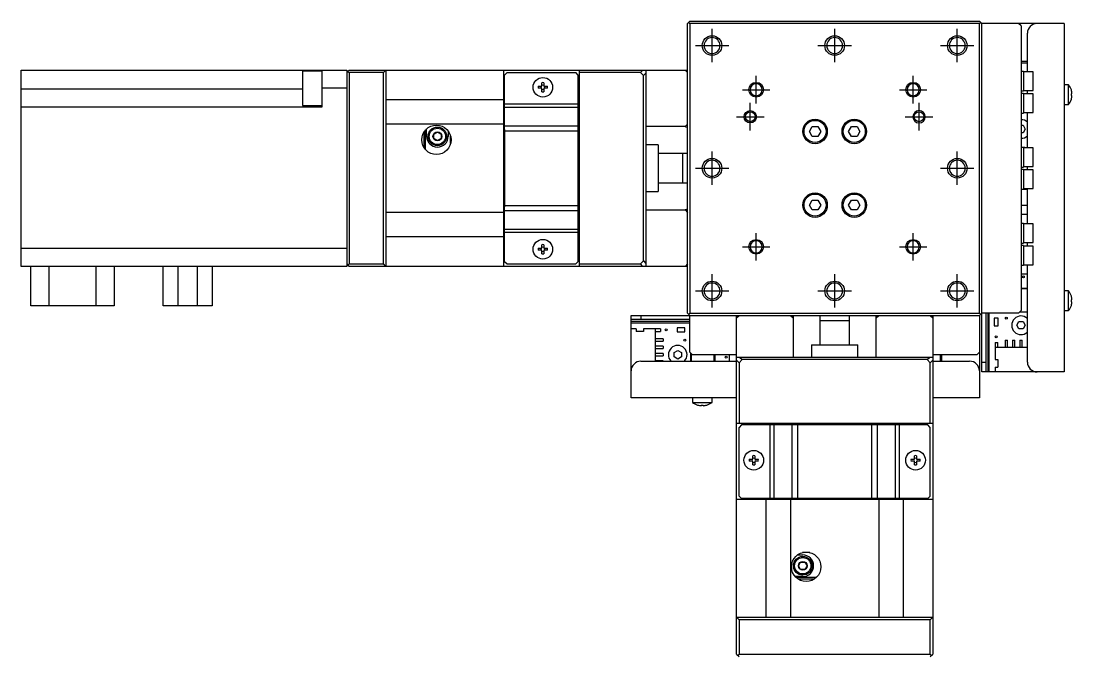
# Model space of a CAD drawing. Extents: x 0 to 745, y -8 to 451.
# Drawn here: x 122.5 to 336.8, y 197.9 to 327.3 of the extents above; entities that cross this region are included whole.
import ezdxf

# ---------------------------------------------------------------- set-up
doc = ezdxf.new("R2010")
doc.units = 0
doc.header["$LTSCALE"] = 0.5
doc.linetypes.add('CENTER', pattern=[50.8, 31.75, -6.35, 6.35, -6.35])
for name, color, linetype in [('MSM_CENTER', 1, 'CENTER'), ('MSM_CONTINUOUS', 7, 'CONTINUOUS'), ('MSM_NARROW', 5, 'CONTINUOUS')]:
    doc.layers.add(name, color=color, linetype=linetype)

msp = doc.modelspace()

# ---------------------------------------------------------------- linework, layer by layer
at = {"layer": 'MSM_CENTER'}
for p, q in [((263.41097, 318.859904), (263.41097, 325.659904)), ((288.41097, 318.859904), (288.41097, 325.659904)), ((313.41097, 318.859904), (313.41097, 325.659904)), ((260.01097, 322.259904), (266.81097, 322.259904)), ((285.01097, 322.259904), (291.81097, 322.259904)), ((310.01097, 322.259904), (316.81097, 322.259904)), ((272.41097, 310.459904), (272.41097, 316.059904)), ((304.41097, 310.459904), (304.41097, 316.059904)), ((269.61097, 313.259904), (275.21097, 313.259904)), ((301.61097, 313.259904), (307.21097, 313.259904)), ((271.21097, 304.959904), (271.21097, 310.559904)), ((305.61097, 304.959904), (305.61097, 310.559904)), ((268.41097, 307.759904), (274.01097, 307.759904)), ((302.81097, 307.759904), (308.41097, 307.759904)), ((263.41097, 293.859904), (263.41097, 300.659904)), ((313.41097, 293.859904), (313.41097, 300.659904)), ((260.01097, 297.259904), (266.81097, 297.259904)), ((310.01097, 297.259904), (316.81097, 297.259904)), ((272.41097, 278.459904), (272.41097, 284.059904)), ((304.41097, 278.459904), (304.41097, 284.059904)), ((269.61097, 281.259904), (275.21097, 281.259904)), ((301.61097, 281.259904), (307.21097, 281.259904)), ((263.41097, 268.859904), (263.41097, 275.659904)), ((288.41097, 268.859904), (288.41097, 275.659904)), ((313.41097, 268.859904), (313.41097, 275.659904)), ((260.01097, 272.259904), (266.81097, 272.259904)), ((285.01097, 272.259904), (291.81097, 272.259904)), ((310.01097, 272.259904), (316.81097, 272.259904))]:
    msp.add_line(p, q, dxfattribs=at)
at = {"layer": 'MSM_CONTINUOUS'}
for p, q in [((258.91097, 327.259904), (258.41097, 326.759904)), ((258.41097, 267.759904), (258.41097, 326.759904)), ((258.91097, 326.759904), (258.66097, 327.009904)), ((258.91097, 327.259904), (317.91097, 327.259904)), ((258.91097, 326.759904), (258.91097, 267.759904)), ((317.91097, 326.759904), (258.91097, 326.759904)), ((318.41097, 326.759904), (317.91097, 327.259904)), ((318.16097, 327.009904), (317.91097, 326.759904)), ((317.91097, 267.759904), (317.91097, 326.759904)), ((335.21097, 326.759904), (318.41097, 326.759904)), ((318.41097, 255.759904), (318.41097, 326.759904)), ((326.41097, 326.259904), (325.91097, 326.759904)), ((326.41097, 326.259904), (326.41097, 268.259904)), ((335.21097, 326.759904), (335.21097, 255.759904)), ((327.71097, 316.909904), (327.71097, 324.759904)), ((122.51097, 277.259904), (122.51097, 317.259904)), ((122.51097, 317.259904), (188.91097, 317.259904)), ((183.91097, 309.771679), (183.91097, 317.259904)), ((188.91097, 317.259904), (188.91097, 277.259904)), ((189.41097, 317.259904), (188.91097, 316.759904)), ((189.41097, 317.259904), (258.41097, 317.259904)), ((196.41097, 316.759904), (196.91097, 317.259904)), ((196.91097, 317.259904), (196.91097, 277.259904)), ((220.91097, 317.259904), (220.91097, 277.259904)), ((236.41097, 277.259904), (236.41097, 317.259904)), ((248.798597, 316.759904), (249.298597, 317.259904)), ((249.91097, 317.259904), (249.91097, 277.259904)), ((257.91097, 317.259904), (258.41097, 316.759904)), ((326.41097, 319.059904), (327.71097, 319.059904)), ((326.41097, 318.759904), (327.71097, 318.759904)), ((179.91097, 317.02336), (179.91097, 310.02336)), ((183.91097, 317.02336), (179.91097, 317.02336)), ((189.16097, 317.009904), (189.41097, 316.759904)), ((189.41097, 316.759904), (189.41097, 277.759904)), ((196.41097, 316.759904), (189.41097, 316.759904)), ((196.41097, 277.759904), (196.41097, 316.759904)), ((221.61097, 316.759904), (221.11097, 316.259904)), ((221.11097, 278.259904), (221.11097, 316.259904)), ((221.61097, 316.759904), (235.61097, 316.759904)), ((236.11097, 316.259904), (235.61097, 316.759904)), ((236.11097, 278.259904), (236.11097, 316.259904)), ((248.798597, 316.759904), (236.41097, 316.759904)), ((249.41097, 316.147532), (248.798597, 316.759904)), ((249.91097, 316.647532), (249.41097, 316.147532)), ((249.41097, 278.372277), (249.41097, 316.147532)), ((326.91097, 317.009904), (326.41097, 317.009904)), ((326.91097, 317.009904), (326.91097, 313.009904)), ((328.91097, 316.909904), (326.91097, 316.909904)), ((328.91097, 313.109904), (328.91097, 316.909904)), ((122.51097, 313.471679), (179.91097, 313.471679)), ((188.91097, 313.559904), (183.91097, 313.559904)), ((227.982261, 313.959904), (228.71097, 313.959904)), ((228.71097, 313.559904), (227.982261, 313.559904)), ((228.71097, 313.959904), (228.71097, 314.688613)), ((228.71097, 312.831195), (228.71097, 313.559904)), ((229.11097, 314.688613), (229.11097, 313.959904)), ((229.11097, 313.959904), (229.839679, 313.959904)), ((229.11097, 313.559904), (229.11097, 312.831195)), ((229.839679, 313.559904), (229.11097, 313.559904)), ((326.41097, 313.009904), (326.91097, 313.009904)), ((326.91097, 313.109904), (328.91097, 313.109904)), ((327.71097, 312.409904), (327.71097, 313.109904)), ((336.108969, 314.259904), (335.21097, 314.259904)), ((336.108969, 310.259904), (336.108969, 314.259904)), ((336.666702, 313.188613), (336.666702, 313.209904)), ((196.91097, 311.259904), (220.91097, 311.259904)), ((326.91097, 312.509904), (326.41097, 312.509904)), ((326.91097, 312.509904), (326.91097, 308.509904)), ((328.91097, 312.409904), (326.91097, 312.409904)), ((328.91097, 308.609904), (328.91097, 312.409904)), ((336.666702, 312.459904), (336.798445, 312.459904)), ((336.666702, 312.059904), (336.666702, 312.459904)), ((336.798445, 312.059904), (336.666702, 312.059904)), ((336.666702, 311.309904), (336.666702, 311.331195)), ((122.51097, 309.771679), (183.91097, 309.771679)), ((179.91097, 310.02336), (183.91097, 310.02336)), ((221.11097, 310.381224), (236.11097, 310.381224)), ((236.11097, 309.674118), (221.11097, 309.674118)), ((326.91097, 308.609904), (328.91097, 308.609904)), ((327.71097, 301.409904), (327.71097, 308.609904)), ((335.21097, 310.259904), (336.108969, 310.259904)), ((221.11097, 307.259904), (220.91097, 307.259904)), ((236.41097, 307.259904), (236.11097, 307.259904)), ((326.41097, 308.509904), (326.91097, 308.509904)), ((220.91097, 306.259904), (196.91097, 306.259904)), ((204.71097, 301.401592), (204.71097, 304.718216)), ((205.01097, 301.020296), (205.01097, 305.099512)), ((205.21097, 303.759904), (205.21097, 305.295972)), ((206.66097, 304.192917), (207.41097, 304.62593)), ((207.41097, 304.62593), (208.16097, 304.192917)), ((209.61097, 304.859904), (209.61097, 303.759904)), ((221.077636, 304.532875), (220.91097, 304.532875)), ((221.077636, 305.138099), (221.077636, 289.381709)), ((221.11097, 305.138099), (221.077636, 305.138099)), ((221.11097, 305.906351), (236.11097, 305.906351)), ((236.11097, 304.845691), (221.11097, 304.845691)), ((236.11097, 305.509904), (236.41097, 305.509904)), ((257.91097, 305.745185), (249.91097, 305.745185)), ((258.41097, 306.245185), (257.91097, 305.745185)), ((257.91097, 305.745185), (258.41097, 305.565513)), ((283.256269, 304.759904), (283.83362, 305.759904)), ((283.83362, 303.759904), (283.256269, 304.759904)), ((283.83362, 305.759904), (284.98832, 305.759904)), ((284.98832, 305.759904), (285.56567, 304.759904)), ((285.56567, 304.759904), (284.98832, 303.759904)), ((291.256269, 304.759904), (291.83362, 305.759904)), ((291.83362, 303.759904), (291.256269, 304.759904)), ((291.83362, 305.759904), (292.98832, 305.759904)), ((292.98832, 305.759904), (293.56567, 304.759904)), ((293.56567, 304.759904), (292.98832, 303.759904)), ((326.41097, 306.009904), (326.843983, 306.009904)), ((326.843983, 304.509904), (326.41097, 304.509904)), ((326.843983, 306.009904), (327.276995, 305.259904)), ((327.276995, 305.259904), (326.843983, 304.509904)), ((206.66097, 303.326891), (206.66097, 304.192917)), ((207.41097, 302.893879), (206.66097, 303.326891)), ((208.16097, 303.326891), (207.41097, 302.893879)), ((208.16097, 304.192917), (208.16097, 303.326891)), ((210.11097, 302.29179), (210.11097, 303.828019)), ((221.11097, 304.084471), (221.077636, 304.084471)), ((221.11097, 303.499113), (221.077636, 303.499113)), ((236.21097, 302.259904), (236.11097, 302.259904)), ((236.21097, 292.259904), (236.21097, 302.259904)), ((236.41097, 302.059904), (236.21097, 302.259904)), ((284.98832, 303.759904), (283.83362, 303.759904)), ((292.98832, 303.759904), (291.83362, 303.759904)), ((221.077636, 302.032875), (220.91097, 302.032875)), ((252.41097, 302.009904), (249.91097, 302.009904)), ((252.41097, 302.009904), (252.41097, 292.509904)), ((258.41097, 300.259904), (252.41097, 300.259904)), ((257.41097, 300.259909), (257.41097, 294.259899)), ((326.91097, 301.509904), (326.41097, 301.509904)), ((326.91097, 301.509904), (326.91097, 297.509904)), ((328.91097, 301.409904), (326.91097, 301.409904)), ((328.91097, 297.609904), (328.91097, 301.409904)), ((220.91097, 299.532875), (221.077636, 299.532875)), ((326.41097, 297.509904), (326.91097, 297.509904)), ((326.91097, 297.009904), (326.41097, 297.009904)), ((326.91097, 297.609904), (328.91097, 297.609904)), ((326.91097, 297.009904), (326.91097, 293.009904)), ((328.91097, 296.909904), (326.91097, 296.909904)), ((327.71097, 296.909904), (327.71097, 297.609904)), ((328.91097, 293.109904), (328.91097, 296.909904)), ((221.077636, 294.986933), (220.91097, 294.986933)), ((252.41097, 294.259904), (258.41097, 294.259904)), ((220.91097, 292.486933), (221.077636, 292.486933)), ((236.11097, 292.259904), (236.21097, 292.259904)), ((236.21097, 292.259904), (236.41097, 292.459904)), ((249.91097, 292.509904), (252.41097, 292.509904)), ((326.41097, 293.009904), (326.91097, 293.009904)), ((327.71097, 292.919904), (326.41097, 292.919904)), ((326.91097, 293.109904), (328.91097, 293.109904)), ((327.71097, 285.909904), (327.71097, 293.109904)), ((220.91097, 289.986933), (221.077636, 289.986933)), ((221.11097, 291.020695), (221.077636, 291.020695)), ((221.11097, 290.435337), (221.077636, 290.435337)), ((221.077636, 289.381709), (221.11097, 289.381709)), ((221.11097, 289.674118), (236.11097, 289.674118)), ((283.256269, 289.759904), (283.83362, 290.759904)), ((283.83362, 288.759904), (283.256269, 289.759904)), ((283.83362, 290.759904), (284.98832, 290.759904)), ((284.98832, 290.759904), (285.56567, 289.759904)), ((285.56567, 289.759904), (284.98832, 288.759904)), ((291.256269, 289.759904), (291.83362, 290.759904)), ((291.83362, 288.759904), (291.256269, 289.759904)), ((291.83362, 290.759904), (292.98832, 290.759904)), ((292.98832, 290.759904), (293.56567, 289.759904)), ((293.56567, 289.759904), (292.98832, 288.759904)), ((326.41097, 289.719904), (327.71097, 289.719904)), ((220.91097, 288.259904), (196.91097, 288.259904)), ((220.91097, 287.259904), (221.11097, 287.259904)), ((236.11097, 288.613457), (221.11097, 288.613457)), ((236.41097, 289.009904), (236.11097, 289.009904)), ((236.11097, 287.259904), (236.41097, 287.259904)), ((249.91097, 288.774623), (257.91097, 288.774623)), ((258.41097, 288.954295), (257.91097, 288.774623)), ((257.91097, 288.774623), (258.41097, 288.274623)), ((284.98832, 288.759904), (283.83362, 288.759904)), ((292.98832, 288.759904), (291.83362, 288.759904)), ((327.71097, 287.839904), (326.41097, 287.839904)), ((326.91097, 286.009904), (326.41097, 286.009904)), ((326.91097, 286.009904), (326.91097, 282.009904)), ((328.91097, 285.909904), (326.91097, 285.909904)), ((328.91097, 282.109904), (328.91097, 285.909904)), ((220.91097, 283.259904), (196.91097, 283.259904)), ((221.11097, 284.845691), (236.11097, 284.845691)), ((236.11097, 284.138584), (221.11097, 284.138584)), ((122.51097, 280.959904), (188.91097, 280.959904)), ((227.982261, 280.959904), (228.71097, 280.959904)), ((228.71097, 280.959904), (228.71097, 281.688613)), ((229.11097, 281.688613), (229.11097, 280.959904)), ((229.11097, 280.959904), (229.839679, 280.959904)), ((326.41097, 282.009904), (326.91097, 282.009904)), ((326.91097, 281.509904), (326.41097, 281.509904)), ((326.91097, 282.109904), (328.91097, 282.109904)), ((326.91097, 281.509904), (326.91097, 277.509904)), ((328.91097, 281.409904), (326.91097, 281.409904)), ((327.71097, 281.409904), (327.71097, 282.109904)), ((328.91097, 277.609904), (328.91097, 281.409904)), ((228.71097, 280.559904), (227.982261, 280.559904)), ((228.71097, 279.831195), (228.71097, 280.559904)), ((229.839679, 280.559904), (229.11097, 280.559904)), ((229.11097, 280.559904), (229.11097, 279.831195)), ((188.91097, 277.259904), (122.51097, 277.259904)), ((124.51097, 269.259904), (124.51097, 277.259904)), ((128.21097, 277.259904), (128.21097, 269.259904)), ((137.81097, 269.259904), (137.81097, 277.259904)), ((141.51097, 277.259904), (141.51097, 269.259904)), ((151.51097, 269.259904), (151.51097, 277.259904)), ((154.51097, 277.259904), (154.51097, 269.259904)), ((158.51097, 269.259904), (158.51097, 277.259904)), ((161.51097, 277.259904), (161.51097, 269.259904)), ((188.91097, 277.759904), (189.41097, 277.259904)), ((189.41097, 277.759904), (189.16097, 277.509904)), ((189.41097, 277.759904), (196.41097, 277.759904)), ((258.41097, 277.259904), (189.41097, 277.259904)), ((196.91097, 277.259904), (196.41097, 277.759904)), ((221.11097, 278.259904), (221.61097, 277.759904)), ((221.61097, 277.759904), (235.61097, 277.759904)), ((235.61097, 277.759904), (236.11097, 278.259904)), ((236.41097, 277.759904), (248.798597, 277.759904)), ((248.798597, 277.759904), (249.41097, 278.372277)), ((249.298597, 277.259904), (248.798597, 277.759904)), ((249.41097, 278.372277), (249.91097, 277.872277)), ((258.41097, 277.759904), (257.91097, 277.259904)), ((326.41097, 277.509904), (326.91097, 277.509904)), ((326.91097, 277.609904), (328.91097, 277.609904)), ((327.71097, 257.759904), (327.71097, 277.609904)), ((326.41097, 275.759904), (327.71097, 275.759904)), ((326.41097, 272.814904), (327.71097, 272.814904)), ((327.71097, 272.714904), (326.41097, 272.714904)), ((336.108969, 272.259904), (335.21097, 272.259904)), ((336.108969, 268.259904), (336.108969, 272.259904)), ((336.666702, 271.188613), (336.666702, 271.209904)), ((336.666702, 270.459904), (336.798445, 270.459904)), ((336.666702, 270.059904), (336.666702, 270.459904)), ((336.798445, 270.059904), (336.666702, 270.059904)), ((141.51097, 269.259904), (124.51097, 269.259904)), ((161.51097, 269.259904), (151.51097, 269.259904)), ((325.91097, 267.759904), (326.41097, 268.259904)), ((327.71097, 267.914904), (326.06597, 267.914904)), ((326.16597, 268.014904), (327.71097, 268.014904)), ((335.21097, 268.259904), (336.108969, 268.259904)), ((336.666702, 269.309904), (336.666702, 269.331195)), ((246.91097, 250.459904), (246.91097, 267.259904)), ((246.91097, 267.259904), (317.91097, 267.259904)), ((258.91097, 266.459904), (246.91097, 266.459904)), ((258.91097, 266.059904), (246.91097, 266.059904)), ((246.91097, 265.759904), (258.91097, 265.759904)), ((248.91097, 267.259904), (248.91097, 266.459904)), ((258.41097, 267.759904), (258.91097, 267.259904)), ((258.66097, 267.509904), (258.91097, 267.759904)), ((258.91097, 267.759904), (317.91097, 267.759904)), ((258.91097, 259.759904), (258.91097, 267.259904)), ((268.41097, 266.759904), (268.91097, 267.259904)), ((268.41097, 198.259904), (268.41097, 267.259904)), ((279.425688, 267.259904), (279.925688, 266.759904)), ((279.925688, 266.759904), (280.105361, 267.259904)), ((279.925688, 266.759904), (279.925688, 258.759904)), ((285.410965, 266.259904), (291.410975, 266.259904)), ((285.41097, 267.259904), (285.41097, 261.259904)), ((291.41097, 261.259904), (291.41097, 267.259904)), ((296.716579, 267.259904), (296.896251, 266.759904)), ((296.896251, 266.759904), (297.396251, 267.259904)), ((296.896251, 258.759904), (296.896251, 266.759904)), ((307.91097, 267.259904), (308.41097, 266.759904)), ((308.41097, 267.259904), (308.41097, 198.259904)), ((317.91097, 267.759904), (318.16097, 267.509904)), ((317.91097, 267.259904), (318.41097, 267.759904)), ((317.91097, 267.259904), (317.91097, 250.459904)), ((325.91097, 267.759904), (318.41097, 267.759904)), ((319.21097, 267.759904), (319.21097, 255.759904)), ((319.61097, 267.759904), (319.61097, 255.759904)), ((319.91097, 255.759904), (319.91097, 267.759904)), ((321.73097, 266.719904), (320.93097, 266.719904)), ((320.93097, 266.719904), (320.93097, 265.119904)), ((321.73097, 265.119904), (321.73097, 266.719904)), ((325.544944, 265.259904), (325.977957, 266.009904)), ((325.977957, 266.009904), (326.843983, 266.009904)), ((326.843983, 266.009904), (327.276995, 265.259904)), ((247.91097, 264.509904), (246.91097, 264.509904)), ((247.91097, 264.509904), (247.91097, 264.009904)), ((249.41097, 264.009904), (247.91097, 264.009904)), ((252.91097, 264.509904), (249.41097, 264.509904)), ((249.41097, 264.509904), (249.41097, 264.009904)), ((251.91097, 257.959904), (251.91097, 264.509904)), ((251.91097, 264.009904), (252.91097, 264.009904)), ((252.91097, 264.509904), (252.91097, 264.009904)), ((256.27097, 264.739904), (256.27097, 263.939904)), ((257.87097, 264.739904), (256.27097, 264.739904)), ((256.27097, 263.939904), (257.87097, 263.939904)), ((257.87097, 263.939904), (257.87097, 264.739904)), ((320.93097, 265.119904), (321.73097, 265.119904)), ((325.977957, 264.509904), (325.544944, 265.259904)), ((326.843983, 264.509904), (325.977957, 264.509904)), ((327.276995, 265.259904), (326.843983, 264.509904)), ((253.41097, 262.509904), (251.91097, 262.509904)), ((251.91097, 262.009904), (253.41097, 262.009904)), ((253.41097, 262.509904), (253.41097, 262.009904)), ((321.16097, 261.759904), (321.16097, 258.259904)), ((321.16097, 261.759904), (321.66097, 261.759904)), ((321.66097, 260.759904), (321.66097, 261.759904)), ((323.16097, 262.259904), (323.66097, 262.259904)), ((323.16097, 262.259904), (323.16097, 260.759904)), ((323.66097, 260.759904), (323.66097, 262.259904)), ((324.66097, 262.259904), (325.16097, 262.259904)), ((324.66097, 262.259904), (324.66097, 260.759904)), ((325.16097, 260.759904), (325.16097, 262.259904)), ((326.16097, 262.259904), (326.66097, 262.259904)), ((326.16097, 262.259904), (326.16097, 260.759904)), ((326.66097, 260.759904), (326.66097, 262.259904)), ((327.66097, 262.259904), (327.71097, 262.259904)), ((327.66097, 262.259904), (327.66097, 260.759904)), ((253.41097, 261.009904), (251.91097, 261.009904)), ((251.91097, 260.509904), (253.41097, 260.509904)), ((253.41097, 259.509904), (251.91097, 259.509904)), ((253.41097, 261.009904), (253.41097, 260.509904)), ((253.41097, 259.509904), (253.41097, 259.009904)), ((255.66097, 259.692917), (256.41097, 260.12593)), ((255.66097, 258.826891), (255.66097, 259.692917)), ((256.41097, 260.12593), (257.16097, 259.692917)), ((257.16097, 259.692917), (257.16097, 258.826891)), ((258.91097, 259.759904), (259.41097, 259.259904)), ((259.06597, 257.959904), (259.06597, 259.604904)), ((259.16597, 259.504904), (259.16597, 257.959904)), ((283.66097, 261.259904), (293.16097, 261.259904)), ((283.66097, 261.259904), (283.66097, 258.759904)), ((293.16097, 258.759904), (293.16097, 261.259904)), ((317.41097, 259.259904), (317.91097, 259.759904)), ((327.71097, 260.759904), (321.16097, 260.759904)), ((248.91097, 257.959904), (268.41097, 257.959904)), ((251.91097, 259.009904), (253.41097, 259.009904)), ((253.41097, 258.009904), (251.91097, 258.009904)), ((253.41097, 258.009904), (253.41097, 257.959904)), ((256.41097, 258.393879), (255.66097, 258.826891)), ((257.16097, 258.826891), (256.41097, 258.393879)), ((268.41097, 259.259904), (259.41097, 259.259904)), ((263.86597, 257.959904), (263.86597, 259.259904)), ((263.96597, 259.259904), (263.96597, 257.959904)), ((266.91097, 259.259904), (266.91097, 257.959904)), ((268.41097, 258.759904), (308.41097, 258.759904)), ((268.91097, 257.647532), (268.41097, 258.147532)), ((269.523342, 258.259904), (268.91097, 257.647532)), ((268.91097, 257.647532), (268.91097, 245.259904)), ((269.023342, 258.759904), (269.523342, 258.259904)), ((307.298597, 258.259904), (269.523342, 258.259904)), ((307.298597, 258.259904), (307.798597, 258.759904)), ((307.91097, 257.647532), (307.298597, 258.259904)), ((308.41097, 258.147532), (307.91097, 257.647532)), ((307.91097, 245.259904), (307.91097, 257.647532)), ((317.41097, 259.259904), (308.41097, 259.259904)), ((308.41097, 257.959904), (315.91097, 257.959904)), ((309.91097, 259.259904), (309.91097, 257.959904)), ((310.21097, 259.259904), (310.21097, 257.959904)), ((318.41097, 257.759904), (319.21097, 257.759904)), ((321.16097, 258.259904), (321.66097, 258.259904)), ((321.66097, 258.259904), (321.66097, 256.759904)), ((335.21097, 255.759904), (318.41097, 255.759904)), ((321.16097, 256.759904), (321.16097, 255.759904)), ((321.16097, 256.759904), (321.66097, 256.759904)), ((268.41097, 250.459904), (246.91097, 250.459904)), ((259.41097, 250.459904), (259.41097, 249.561905)), ((259.41097, 249.561905), (263.41097, 249.561905)), ((260.46097, 249.004172), (260.482261, 249.004172)), ((261.21097, 249.004172), (261.61097, 249.004172)), ((261.21097, 248.872429), (261.21097, 249.004172)), ((261.61097, 249.004172), (261.61097, 248.872429)), ((262.339679, 249.004172), (262.36097, 249.004172)), ((263.41097, 249.561905), (263.41097, 250.459904)), ((317.91097, 250.459904), (308.41097, 250.459904)), ((308.41097, 245.259904), (268.41097, 245.259904)), ((269.41097, 244.959904), (268.91097, 244.459904)), ((268.91097, 230.459904), (268.91097, 244.459904)), ((307.41097, 244.959904), (269.41097, 244.959904)), ((275.289649, 229.959904), (275.289649, 244.959904)), ((275.996756, 244.959904), (275.996756, 229.959904)), ((278.41097, 245.259904), (278.41097, 244.959904)), ((279.764523, 229.959904), (279.764523, 244.959904)), ((280.16097, 244.959904), (280.16097, 245.259904)), ((280.825183, 244.959904), (280.825183, 229.959904)), ((283.61097, 245.259904), (283.41097, 245.059904)), ((293.41097, 245.059904), (283.41097, 245.059904)), ((283.41097, 245.059904), (283.41097, 244.959904)), ((293.41097, 245.059904), (293.21097, 245.259904)), ((293.41097, 244.959904), (293.41097, 245.059904)), ((295.996756, 229.959904), (295.996756, 244.959904)), ((296.66097, 245.259904), (296.66097, 244.959904)), ((297.057416, 244.959904), (297.057416, 229.959904)), ((298.41097, 244.959904), (298.41097, 245.259904)), ((300.825183, 229.959904), (300.825183, 244.959904)), ((301.53229, 244.959904), (301.53229, 229.959904)), ((307.91097, 244.459904), (307.41097, 244.959904)), ((307.91097, 230.459904), (307.91097, 244.459904)), ((270.982261, 237.959904), (271.71097, 237.959904)), ((271.71097, 237.959904), (271.71097, 238.688613)), ((272.11097, 238.688613), (272.11097, 237.959904)), ((272.11097, 237.959904), (272.839679, 237.959904)), ((303.982261, 237.959904), (304.71097, 237.959904)), ((304.71097, 237.959904), (304.71097, 238.688613)), ((305.11097, 238.688613), (305.11097, 237.959904)), ((305.11097, 237.959904), (305.839679, 237.959904)), ((271.71097, 237.559904), (270.982261, 237.559904)), ((271.71097, 236.831195), (271.71097, 237.559904)), ((272.11097, 237.559904), (272.11097, 236.831195)), ((272.839679, 237.559904), (272.11097, 237.559904)), ((304.71097, 237.559904), (303.982261, 237.559904)), ((304.71097, 236.831195), (304.71097, 237.559904)), ((305.839679, 237.559904), (305.11097, 237.559904)), ((305.11097, 237.559904), (305.11097, 236.831195)), ((308.41097, 229.759904), (268.41097, 229.759904)), ((268.91097, 230.459904), (269.41097, 229.959904)), ((307.41097, 229.959904), (269.41097, 229.959904)), ((274.41097, 205.759904), (274.41097, 229.759904)), ((278.41097, 229.959904), (278.41097, 229.759904)), ((279.41097, 229.759904), (279.41097, 205.759904)), ((280.532775, 229.959904), (280.532775, 229.926571)), ((280.532775, 229.926571), (296.289165, 229.926571)), ((281.137999, 229.926571), (281.137999, 229.759904)), ((281.586403, 229.959904), (281.586403, 229.926571)), ((282.171761, 229.959904), (282.171761, 229.926571)), ((283.637999, 229.926571), (283.637999, 229.759904)), ((286.137999, 229.759904), (286.137999, 229.926571)), ((290.683941, 229.926571), (290.683941, 229.759904)), ((293.183941, 229.759904), (293.183941, 229.926571)), ((294.650179, 229.959904), (294.650179, 229.926571)), ((295.235537, 229.959904), (295.235537, 229.926571)), ((295.683941, 229.759904), (295.683941, 229.926571)), ((296.289165, 229.926571), (296.289165, 229.959904)), ((297.41097, 229.759904), (297.41097, 205.759904)), ((298.41097, 229.759904), (298.41097, 229.959904)), ((302.41097, 229.759904), (302.41097, 205.759904)), ((307.41097, 229.959904), (307.91097, 230.459904)), ((283.379084, 218.959904), (281.842855, 218.959904)), ((280.81097, 218.459904), (281.91097, 218.459904)), ((281.044944, 216.259904), (281.477957, 217.009904)), ((281.477957, 217.009904), (282.343983, 217.009904)), ((282.343983, 217.009904), (282.776995, 216.259904)), ((281.477957, 215.509904), (281.044944, 216.259904)), ((282.343983, 215.509904), (281.477957, 215.509904)), ((282.776995, 216.259904), (282.343983, 215.509904)), ((281.91097, 214.059904), (280.374902, 214.059904)), ((284.650578, 213.859904), (280.571362, 213.859904)), ((284.269282, 213.559904), (280.952657, 213.559904)), ((268.41097, 205.759904), (308.41097, 205.759904)), ((268.91097, 205.259904), (268.41097, 205.759904)), ((308.41097, 205.759904), (307.91097, 205.259904)), ((268.91097, 205.259904), (268.91097, 198.259904)), ((307.91097, 205.259904), (268.91097, 205.259904)), ((307.91097, 198.259904), (307.91097, 205.259904)), ((268.41097, 198.259904), (268.91097, 197.759904)), ((268.66097, 198.009904), (268.91097, 198.259904)), ((268.91097, 198.259904), (307.91097, 198.259904)), ((307.91097, 198.259904), (308.16097, 198.009904)), ((307.91097, 197.759904), (308.41097, 198.259904))]:
    msp.add_line(p, q, dxfattribs=at)
at = {"layer": 'MSM_CONTINUOUS', "extrusion": (0, 0, -1)}
for centre, radius in [((-263.41097, 322.259904), 1.621), ((-288.41097, 322.259904), 1.621), ((-313.41097, 322.259904), 1.621), ((-272.41097, 313.259904), 1.2295), ((-304.41097, 313.259904), 1.2295), ((-263.41097, 297.259904), 1.621), ((-313.41097, 297.259904), 1.621), ((-272.41097, 281.259904), 1.2295), ((-304.41097, 281.259904), 1.2295), ((-263.41097, 272.259904), 1.621), ((-288.41097, 272.259904), 1.621), ((-313.41097, 272.259904), 1.621)]:
    msp.add_circle(centre, radius, dxfattribs=at)
at = {"layer": 'MSM_CONTINUOUS'}
for centre, radius in [((228.91097, 313.759904), 2), ((271.21097, 307.759904), 1.0065), ((305.61097, 307.759904), 1.0065), ((284.41097, 304.759904), 2.5), ((284.41097, 304.759904), 2.25), ((292.41097, 304.759904), 2.5), ((292.41097, 304.759904), 2.25), ((207.21097, 303.059904), 3), ((207.41097, 303.759904), 1.9), ((207.41097, 303.759904), 1.66906), ((207.41097, 303.759904), 0.9), ((284.41097, 289.759904), 2.5), ((284.41097, 289.759904), 2.25), ((292.41097, 289.759904), 2.5), ((292.41097, 289.759904), 2.25), ((228.91097, 280.759904), 2), ((326.88097, 275.127404), 0.2), ((323.41097, 266.719904), 0.2), ((254.05467, 264.339904), 0.2), ((257.87097, 262.259904), 0.2), ((321.33097, 262.903604), 0.2), ((266.27847, 258.789904), 0.2), ((271.91097, 237.759904), 2), ((304.91097, 237.759904), 2), ((282.61097, 216.059904), 3), ((281.91097, 216.259904), 1.9), ((281.91097, 216.259904), 1.66906), ((281.91097, 216.259904), 0.9)]:
    msp.add_circle(centre, radius, dxfattribs=at)
for centre, radius, start, end in [((329.71097, 324.759904), 2, 90, 180), ((228.91097, 313.759904), 0.95, 167.846803, 192.153197), ((228.91097, 313.759904), 0.435085, 152.633517, 207.366483), ((228.91097, 313.759904), 0.95, 77.846803, 102.153197), ((228.91097, 313.759904), 0.435085, 62.633517, 117.366483), ((228.91097, 313.759904), 0.435085, 242.633517, 297.366483), ((228.91097, 313.759904), 0.435085, 332.633517, 27.366483), ((228.91097, 313.759904), 0.95, 347.846803, 12.153197), ((333.61097, 312.259904), 3.2, 17.270005, 38.682187), ((333.61097, 312.259904), 3.193744, 3.59035, 16.905258), ((228.91097, 313.759904), 0.95, 257.846803, 282.153197), ((333.61097, 312.259904), 3.2, 321.317813, 342.729995), ((333.61097, 312.259904), 3.193744, 343.094742, 356.40965), ((326.41097, 305.259904), 1.9, 46.826449, 89.99994), ((207.41097, 303.75992), 2.2, 180.000405, 359.999595), ((326.41097, 305.259904), 1.9, 270, 313.173551), ((327.04597, 301.314904), 0.2, 28.35935, 132.45415), ((228.91097, 280.759904), 0.95, 167.846803, 192.153197), ((228.91097, 280.759904), 0.435085, 152.633517, 207.366483), ((228.91097, 280.759904), 0.95, 77.846803, 102.153197), ((228.91097, 280.759904), 0.435085, 62.633517, 117.366483), ((228.91097, 280.759904), 0.435085, 332.633517, 27.366483), ((228.91097, 280.759904), 0.95, 347.846803, 12.153197), ((228.91097, 280.759904), 0.435085, 242.633517, 297.366483), ((228.91097, 280.759904), 0.95, 257.846803, 282.153197), ((333.61097, 270.259904), 3.2, 17.270005, 38.682187), ((333.61097, 270.259904), 3.193744, 3.59035, 16.905258), ((333.61097, 270.259904), 3.193744, 343.094742, 356.40965), ((333.61097, 270.259904), 3.2, 321.317813, 342.729995), ((326.41097, 265.259904), 1.9, 46.826449, 313.1735742), ((256.41097, 259.259904), 1.9, 316.826449, 223.17351803), ((248.91097, 255.959904), 2, 90, 180), ((315.91097, 255.959904), 2, 0, 90), ((329.71097, 257.759904), 2, 180, 270), ((261.41097, 252.059904), 3.2, 231.317813, 252.729995), ((261.41097, 252.059904), 3.193744, 253.094742, 266.40965), ((261.41097, 252.059904), 3.193744, 273.59035, 286.905258), ((261.41097, 252.059904), 3.2, 287.270005, 308.682187), ((271.91097, 237.759904), 0.95, 167.846803, 192.153197), ((271.91097, 237.759904), 0.435085, 152.633517, 207.366483), ((271.91097, 237.759904), 0.95, 77.846803, 102.153197), ((271.91097, 237.759904), 0.435085, 62.633517, 117.366483), ((271.91097, 237.759904), 0.435085, 332.633517, 27.366483), ((271.91097, 237.759904), 0.95, 347.846803, 12.153197), ((304.91097, 237.759904), 0.95, 167.846803, 192.153197), ((304.91097, 237.759904), 0.435085, 152.633517, 207.366483), ((304.91097, 237.759904), 0.95, 77.846803, 102.153197), ((304.91097, 237.759904), 0.435085, 62.633517, 117.366483), ((304.91097, 237.759904), 0.435085, 332.633517, 27.366483), ((304.91097, 237.759904), 0.95, 347.846803, 12.153197), ((271.91097, 237.759904), 0.435085, 242.633517, 297.366483), ((271.91097, 237.759904), 0.95, 257.846803, 282.153197), ((304.91097, 237.759904), 0.435085, 242.633517, 297.366483), ((304.91097, 237.759904), 0.95, 257.846803, 282.153197), ((281.910954, 216.259904), 2.2, 270.000405, 89.999595)]:
    msp.add_arc(centre, radius, start, end, dxfattribs=at)
at = {"layer": 'MSM_NARROW'}
for centre, radius in [((263.41097, 322.259904), 2), ((288.41097, 322.259904), 2), ((313.41097, 322.259904), 2), ((272.41097, 313.259904), 1.5), ((304.41097, 313.259904), 1.5), ((271.21097, 307.759904), 1.25), ((263.41097, 297.259904), 2), ((313.41097, 297.259904), 2), ((272.41097, 281.259904), 1.5), ((304.41097, 281.259904), 1.5), ((263.41097, 272.259904), 2), ((288.41097, 272.259904), 2), ((313.41097, 272.259904), 2)]:
    msp.add_circle(centre, radius, dxfattribs=at)
at = {"layer": 'MSM_NARROW', "extrusion": (0, 0, -1)}
msp.add_circle((-305.61097, 307.759904), 1.25, dxfattribs=at)

doc.saveas('drawing.dxf')
